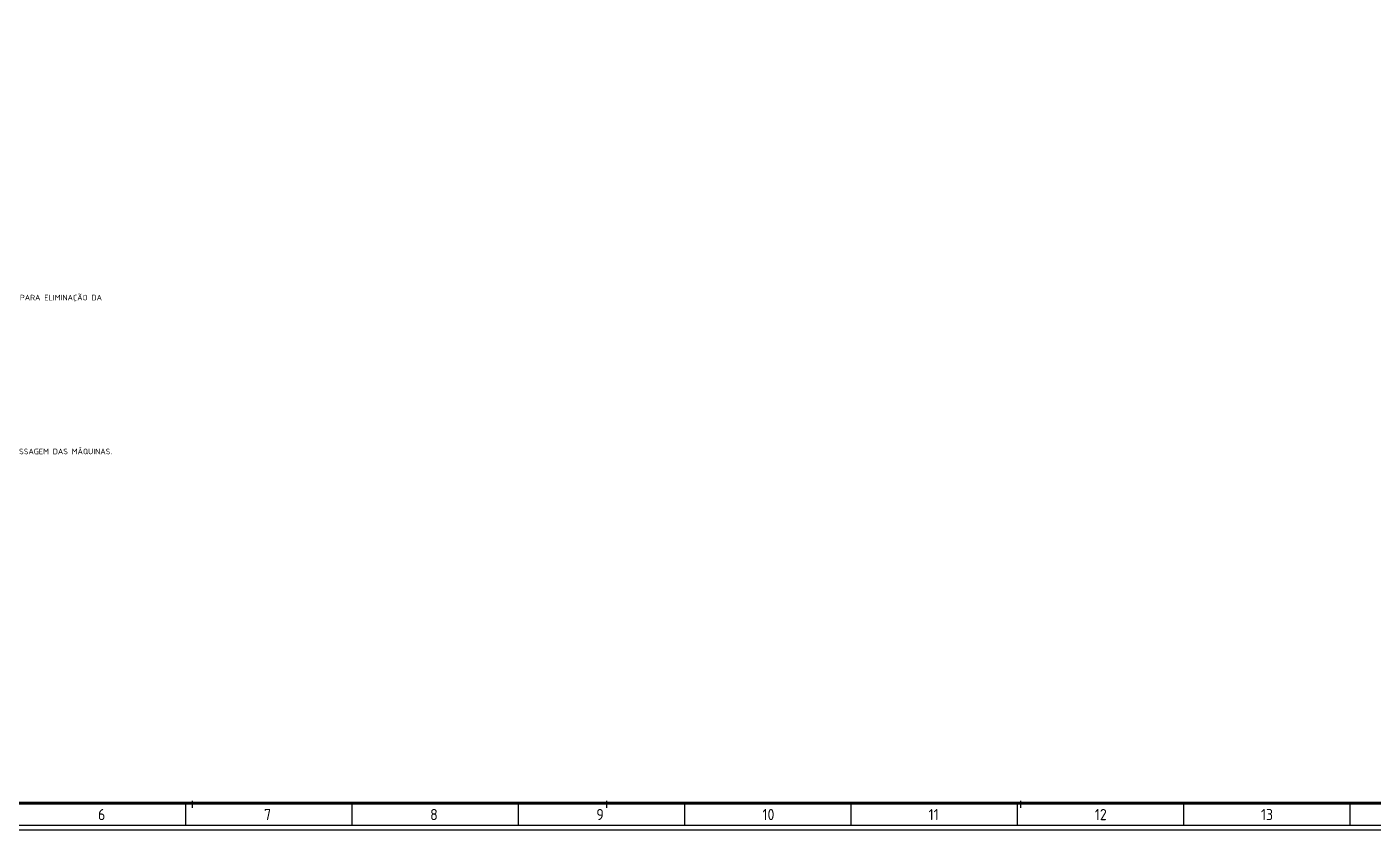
# Model space of a CAD drawing. Header units: millimetres. Extents: x 18768 to 1484868, y -11027 to 520152.
# Drawn here: x 915379 to 975525, y 100207 to 136096 of the extents above; entities that cross this region are included whole.
import ezdxf

# ---------------------------------------------------------------- set-up
doc = ezdxf.new("R2010")
doc.units = ezdxf.units.MM
for name, color, linetype in [('025', 3, 'Continuous'), ('050', 166, 'Continuous'), ('100', 176, 'Continuous'), ('L025-CONTORNO', 7, 'Continuous'), ('L025-TEXTO', 7, 'Continuous')]:
    doc.layers.add(name, color=color, linetype=linetype)
doc.styles.add('ISO-CP--25', font='isocp.shx', dxfattribs={"height": 250})
doc.styles.add('ISO-CP--50', font='isocp.shx', dxfattribs={"height": 500})

# ---------------------------------------------------------------- blocks, each defined once
blk = doc.blocks.new('A0')
at = {"layer": '025'}
for points in [[(119300, 84500), (119300, 0), (0, 0), (0, 84500)], [(200, 84300), (119100, 84300), (119100, 200), (200, 200)]]:
    blk.add_lwpolyline(points, close=True, dxfattribs=at)
at = {"layer": '050'}
for p, q in [((44786, 1200), (44786, 200)), ((52217, 1200), (52217, 200)), ((59648, 1200), (59648, 200)), ((67079, 1200), (67079, 200)), ((74510, 1200), (74510, 200)), ((81941, 1200), (81941, 200)), ((89372, 1200), (89372, 200)), ((96803, 1200), (96803, 200))]:
    blk.add_line(p, q, dxfattribs=at)
at = {"layer": '100'}
for p, q in [((45100, 1000), (45100, 1300)), ((63600, 1000), (63600, 1300)), ((82100, 1000), (82100, 1300)), ((45050, 1200), (45150, 1200)), ((45065, 1200), (45135, 1200)), ((63550, 1200), (63650, 1200)), ((63565, 1200), (63635, 1200)), ((82050, 1200), (82150, 1200)), ((82065, 1200), (82135, 1200))]:
    blk.add_line(p, q, dxfattribs=at)
at = {"layer": '100', "const_width": 140}
blk.add_lwpolyline([(2700, 83300), (118100, 83300), (118100, 1200), (2700, 1200)], close=True, dxfattribs=at)
at = {"layer": '050', "style": 'ISO-CP--50'}
for s, p in [('6', (40870, 443)), ('7', (48290, 443)), ('8', (55711, 443)), ('9', (63137, 443)), ('10', (70560, 443)), ('11', (77981, 443)), ('12', (85409, 443)), ('13', (92832, 443))]:
    blk.add_text(s, height=500, dxfattribs=at).set_placement(p)

msp = doc.modelspace()

# ---------------------------------------------------------------- block references
at = {"layer": 'L025-CONTORNO'}
msp.add_blockref('A0', (877684.414, 100206.522), dxfattribs=at)

# ---------------------------------------------------------------- texts
at = {"layer": 'L025-TEXTO', "style": 'ISO-CP--25'}
for s, p in [('5 - REDE DE AR COMPRIMIDO, DOTADA DE SECADOR NA SAÍDA DO COMPRESSOR PARA ELIMINAÇÃO DA', (901255.567, 123875.347)), ('2 - PORTAS COM ABERTURA MÍNIMA DE 3,50 M E ALTURA DE 4,00 M PARA A PASSAGEM DAS MÁQUINAS.', (901200.298, 116999.907))]:
    msp.add_text(s, height=250, dxfattribs=at).set_placement(p)

doc.saveas('drawing.dxf')
